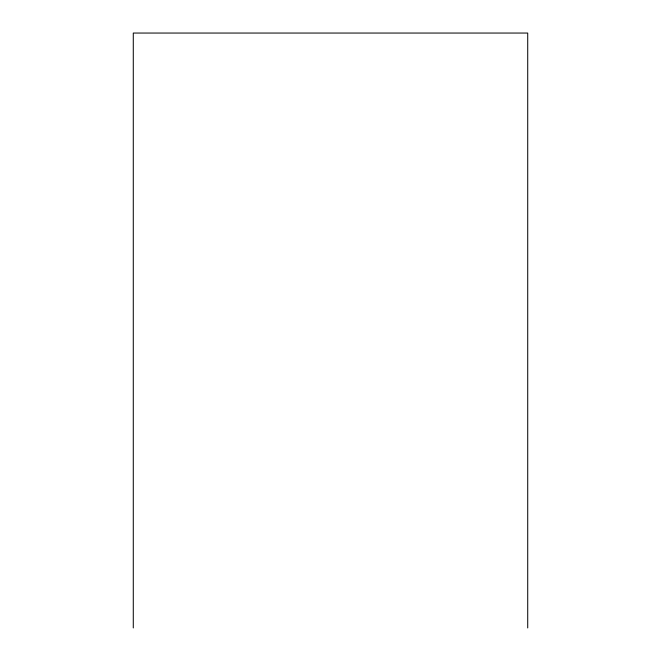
<?xml version="1.0" encoding="UTF-8"?>
<svg xmlns="http://www.w3.org/2000/svg" width="661" height="661" viewBox="0 0 661 661"><rect width="100%" height="100%" fill="white"/><g stroke="black" fill="none" stroke-linecap="round" stroke-linejoin="round"><path stroke-width="0.99" d="M527.718 627.95L527.718 33.05L133.282 33.05L133.282 627.95"/></g></svg>
